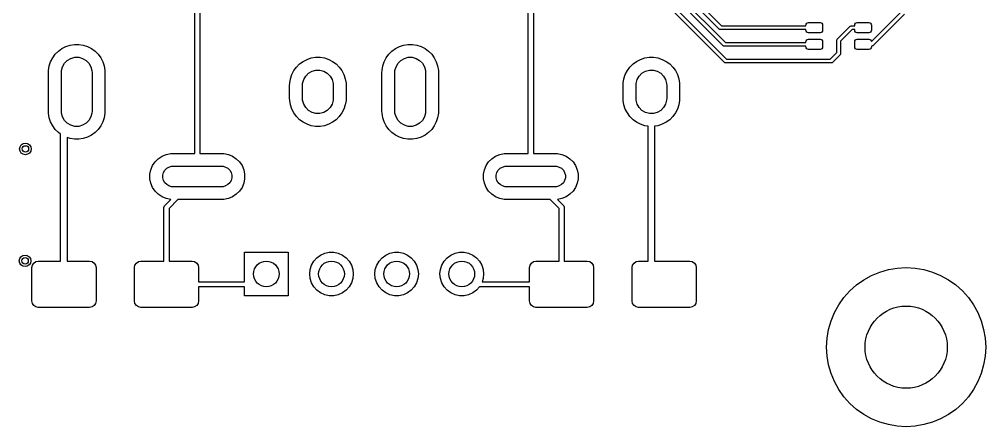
# Model space of a CAD drawing. Extents: x 0.05 to 3.89, y 0.04 to 4.21.
# Drawn here: x 2.404 to 3.887, y 0.037 to 0.662 of the extents above; entities that cross this region are included whole.
import ezdxf

# ---------------------------------------------------------------- set-up
doc = ezdxf.new("R2010")
doc.units = 0
doc.header["$MEASUREMENT"] = 0
doc.layers.add('BLACK', color=7, linetype='CONTINUOUS')

msp = doc.modelspace()

# ---------------------------------------------------------------- linework, layer by layer
at = {"layer": 'BLACK', "linetype": 'CONTINUOUS'}
for p, q in [((3.4782, 0.6475), (3.2745, 0.8511)), ((3.2779, 0.8563), (3.4816, 0.6526)), ((3.4841, 0.6219), (3.2687, 0.8373)), ((3.2721, 0.8424), (3.4875, 0.627)), ((3.4861, 0.5963), (3.259, 0.8234)), ((3.2623, 0.8285), (3.4894, 0.6014)), ((2.6732, 0.4567), (2.6732, 0.7087)), ((2.6811, 0.7087), (2.6811, 0.4567)), ((3.185, 0.4567), (3.185, 0.7087)), ((3.1929, 0.7087), (3.1929, 0.4567)), ((3.7116, 0.6282), (3.7572, 0.6739)), ((3.7624, 0.6705), (3.7137, 0.6219)), ((3.4816, 0.6526), (3.6112, 0.6526)), ((3.6112, 0.6535), (3.6115, 0.655)), ((3.6112, 0.6526), (3.6112, 0.6535)), ((3.6115, 0.655), (3.6124, 0.6563)), ((3.6124, 0.6563), (3.6137, 0.6572)), ((3.6137, 0.6572), (3.6152, 0.6575)), ((3.6152, 0.6575), (3.6329, 0.6575)), ((3.6329, 0.6575), (3.6344, 0.6572)), ((3.6344, 0.6572), (3.6357, 0.6563)), ((3.6357, 0.6563), (3.6365, 0.655)), ((3.6365, 0.655), (3.6368, 0.6535)), ((3.6368, 0.6535), (3.6368, 0.6457)), ((3.6794, 0.6521), (3.6805, 0.6525)), ((3.6805, 0.6525), (3.6811, 0.6526)), ((3.6811, 0.6526), (3.686, 0.6526)), ((3.686, 0.6535), (3.6863, 0.655)), ((3.686, 0.6526), (3.686, 0.6535)), ((3.6863, 0.655), (3.6872, 0.6563)), ((3.6872, 0.6563), (3.6885, 0.6572)), ((3.6885, 0.6572), (3.69, 0.6575)), ((3.69, 0.6575), (3.7077, 0.6575)), ((3.7077, 0.6575), (3.7092, 0.6572)), ((3.7092, 0.6572), (3.7105, 0.6563)), ((3.7105, 0.6563), (3.7113, 0.655)), ((3.7113, 0.655), (3.7116, 0.6535)), ((3.7116, 0.6535), (3.7116, 0.6457)), ((3.4786, 0.6471), (3.4782, 0.6475)), ((3.479, 0.647), (3.4786, 0.6471)), ((3.4797, 0.6467), (3.479, 0.647)), ((3.4803, 0.6466), (3.4797, 0.6467)), ((3.6112, 0.6466), (3.4803, 0.6466)), ((3.6112, 0.6457), (3.6112, 0.6466)), ((3.6115, 0.6442), (3.6112, 0.6457)), ((3.6124, 0.6429), (3.6115, 0.6442)), ((3.6137, 0.642), (3.6124, 0.6429)), ((3.6152, 0.6417), (3.6137, 0.642)), ((3.6329, 0.6417), (3.6152, 0.6417)), ((3.6344, 0.642), (3.6329, 0.6417)), ((3.6357, 0.6429), (3.6344, 0.642)), ((3.6365, 0.6442), (3.6357, 0.6429)), ((3.6368, 0.6457), (3.6365, 0.6442)), ((3.6593, 0.632), (3.679, 0.6517)), ((3.6823, 0.6466), (3.6644, 0.6287)), ((3.679, 0.6517), (3.6794, 0.6521)), ((3.686, 0.6466), (3.6823, 0.6466)), ((3.686, 0.6457), (3.686, 0.6466)), ((3.6863, 0.6442), (3.686, 0.6457)), ((3.6872, 0.6429), (3.6863, 0.6442)), ((3.6885, 0.642), (3.6872, 0.6429)), ((3.69, 0.6417), (3.6885, 0.642)), ((3.7077, 0.6417), (3.69, 0.6417)), ((3.7092, 0.642), (3.7077, 0.6417)), ((3.7105, 0.6429), (3.7092, 0.642)), ((3.7113, 0.6442), (3.7105, 0.6429)), ((3.7116, 0.6457), (3.7113, 0.6442)), ((2.482, 0.6228), (2.4887, 0.6239)), ((2.4887, 0.6239), (2.4955, 0.6239)), ((2.4955, 0.6239), (2.5022, 0.6228)), ((2.9938, 0.6228), (3.0005, 0.6239)), ((3.0005, 0.6239), (3.0073, 0.6239)), ((3.0073, 0.6239), (3.014, 0.6228)), ((3.4875, 0.627), (3.6112, 0.627)), ((3.6112, 0.628), (3.6115, 0.6295)), ((3.6112, 0.627), (3.6112, 0.628)), ((3.6115, 0.6295), (3.6124, 0.6307)), ((3.6124, 0.6307), (3.6137, 0.6316)), ((3.6137, 0.6316), (3.6152, 0.6319)), ((3.6152, 0.6319), (3.6329, 0.6319)), ((3.6329, 0.6319), (3.6344, 0.6316)), ((3.6344, 0.6316), (3.6357, 0.6307)), ((3.6357, 0.6307), (3.6365, 0.6295)), ((3.6365, 0.6295), (3.6368, 0.628)), ((3.6368, 0.628), (3.6368, 0.6201)), ((3.6584, 0.6299), (3.6585, 0.6305)), ((3.6584, 0.6115), (3.6584, 0.6299)), ((3.6585, 0.6305), (3.6589, 0.6316)), ((3.6589, 0.6316), (3.6593, 0.632)), ((3.6644, 0.6287), (3.6644, 0.6102)), ((3.686, 0.628), (3.6863, 0.6295)), ((3.686, 0.6201), (3.686, 0.628)), ((3.6863, 0.6295), (3.6872, 0.6307)), ((3.6872, 0.6307), (3.6885, 0.6316)), ((3.6885, 0.6316), (3.69, 0.6319)), ((3.69, 0.6319), (3.7077, 0.6319)), ((3.7077, 0.6319), (3.7092, 0.6316)), ((3.7092, 0.6316), (3.7105, 0.6307)), ((3.7105, 0.6307), (3.7113, 0.6295)), ((3.7113, 0.6295), (3.7116, 0.6282)), ((2.4552, 0.6033), (2.4592, 0.6088)), ((2.4592, 0.6088), (2.464, 0.6136)), ((2.464, 0.6136), (2.4695, 0.6176)), ((2.4695, 0.6176), (2.4756, 0.6207)), ((2.4756, 0.6207), (2.482, 0.6228)), ((2.5022, 0.6228), (2.5087, 0.6207)), ((2.5087, 0.6207), (2.5148, 0.6176)), ((2.5148, 0.6176), (2.5203, 0.6136)), ((2.5203, 0.6136), (2.5251, 0.6088)), ((2.5251, 0.6088), (2.5291, 0.6033)), ((2.967, 0.6033), (2.971, 0.6088)), ((2.971, 0.6088), (2.9758, 0.6136)), ((2.9758, 0.6136), (2.9813, 0.6176)), ((2.9813, 0.6176), (2.9874, 0.6207)), ((2.9874, 0.6207), (2.9938, 0.6228)), ((3.014, 0.6228), (3.0205, 0.6207)), ((3.0205, 0.6207), (3.0266, 0.6176)), ((3.0266, 0.6176), (3.0321, 0.6136)), ((3.0321, 0.6136), (3.0369, 0.6088)), ((3.0369, 0.6088), (3.0409, 0.6033)), ((3.4846, 0.6215), (3.4841, 0.6219)), ((3.4849, 0.6214), (3.4846, 0.6215)), ((3.4856, 0.6211), (3.4849, 0.6214)), ((3.4862, 0.621), (3.4856, 0.6211)), ((3.6112, 0.621), (3.4862, 0.621)), ((3.6112, 0.6201), (3.6112, 0.621)), ((3.6115, 0.6186), (3.6112, 0.6201)), ((3.6124, 0.6173), (3.6115, 0.6186)), ((3.6137, 0.6164), (3.6124, 0.6173)), ((3.6152, 0.6161), (3.6137, 0.6164)), ((3.6329, 0.6161), (3.6152, 0.6161)), ((3.6344, 0.6164), (3.6329, 0.6161)), ((3.6357, 0.6173), (3.6344, 0.6164)), ((3.6365, 0.6186), (3.6357, 0.6173)), ((3.6368, 0.6201), (3.6365, 0.6186)), ((3.6484, 0.6014), (3.6584, 0.6115)), ((3.6635, 0.6081), (3.6517, 0.5963)), ((3.6639, 0.6086), (3.6635, 0.6081)), ((3.664, 0.6089), (3.6639, 0.6086)), ((3.6644, 0.6097), (3.664, 0.6089)), ((3.6644, 0.6102), (3.6644, 0.6097)), ((3.6863, 0.6186), (3.686, 0.6201)), ((3.6872, 0.6173), (3.6863, 0.6186)), ((3.6885, 0.6164), (3.6872, 0.6173)), ((3.69, 0.6161), (3.6885, 0.6164)), ((3.7077, 0.6161), (3.69, 0.6161)), ((3.7092, 0.6164), (3.7077, 0.6161)), ((3.7105, 0.6173), (3.7092, 0.6164)), ((3.7113, 0.6186), (3.7105, 0.6173)), ((3.7116, 0.6201), (3.7113, 0.6186)), ((3.7122, 0.6211), (3.7116, 0.621)), ((3.7116, 0.621), (3.7116, 0.6201)), ((3.7133, 0.6215), (3.7122, 0.6211)), ((3.7137, 0.6219), (3.7133, 0.6215)), ((2.45, 0.5908), (2.4521, 0.5973)), ((2.4521, 0.5973), (2.4552, 0.6033)), ((2.4703, 0.5897), (2.4734, 0.5951)), ((2.4734, 0.5951), (2.4777, 0.5994)), ((2.4777, 0.5994), (2.4831, 0.6025)), ((2.4831, 0.6025), (2.489, 0.6041)), ((2.489, 0.6041), (2.4952, 0.6041)), ((2.4952, 0.6041), (2.5012, 0.6025)), ((2.5012, 0.6025), (2.5065, 0.5994)), ((2.5065, 0.5994), (2.5109, 0.5951)), ((2.5109, 0.5951), (2.5139, 0.5897)), ((2.5291, 0.6033), (2.5321, 0.5973)), ((2.5321, 0.5973), (2.5342, 0.5908)), ((2.8293, 0.5891), (2.8341, 0.594)), ((2.8341, 0.594), (2.8396, 0.5979)), ((2.8396, 0.5979), (2.8456, 0.601)), ((2.8456, 0.601), (2.8521, 0.6031)), ((2.8521, 0.6031), (2.8588, 0.6042)), ((2.8588, 0.6042), (2.8656, 0.6042)), ((2.8656, 0.6042), (2.8723, 0.6031)), ((2.8723, 0.6031), (2.8788, 0.601)), ((2.8788, 0.601), (2.8848, 0.5979)), ((2.8848, 0.5979), (2.8903, 0.594)), ((2.8903, 0.594), (2.8951, 0.5891)), ((2.9618, 0.5908), (2.9639, 0.5973)), ((2.9639, 0.5973), (2.967, 0.6033)), ((2.9821, 0.5897), (2.9852, 0.5951)), ((2.9852, 0.5951), (2.9896, 0.5994)), ((2.9896, 0.5994), (2.9949, 0.6025)), ((2.9949, 0.6025), (3.0009, 0.6041)), ((3.0009, 0.6041), (3.007, 0.6041)), ((3.007, 0.6041), (3.013, 0.6025)), ((3.013, 0.6025), (3.0183, 0.5994)), ((3.0183, 0.5994), (3.0227, 0.5951)), ((3.0227, 0.5951), (3.0258, 0.5897)), ((3.0409, 0.6033), (3.0439, 0.5973)), ((3.0439, 0.5973), (3.046, 0.5908)), ((3.3411, 0.5891), (3.3459, 0.594)), ((3.3459, 0.594), (3.3514, 0.5979)), ((3.3514, 0.5979), (3.3574, 0.601)), ((3.3574, 0.601), (3.3639, 0.6031)), ((3.3639, 0.6031), (3.3706, 0.6042)), ((3.3706, 0.6042), (3.3774, 0.6042)), ((3.3774, 0.6042), (3.3841, 0.6031)), ((3.3841, 0.6031), (3.3906, 0.601)), ((3.3906, 0.601), (3.3966, 0.5979)), ((3.3966, 0.5979), (3.4021, 0.594)), ((3.4021, 0.594), (3.4069, 0.5891)), ((3.4865, 0.5959), (3.4861, 0.5963)), ((3.4868, 0.5958), (3.4865, 0.5959)), ((3.4876, 0.5955), (3.4868, 0.5958)), ((3.4882, 0.5954), (3.4876, 0.5955)), ((3.6496, 0.5954), (3.4882, 0.5954)), ((3.4894, 0.6014), (3.6484, 0.6014)), ((3.6502, 0.5955), (3.6496, 0.5954)), ((3.6513, 0.5959), (3.6502, 0.5955)), ((3.6517, 0.5963), (3.6513, 0.5959)), ((2.4488, 0.5807), (2.449, 0.5841)), ((2.4488, 0.5217), (2.4488, 0.5807)), ((2.449, 0.5841), (2.45, 0.5908)), ((2.4685, 0.5807), (2.4687, 0.5838)), ((2.4685, 0.5217), (2.4685, 0.5807)), ((2.4687, 0.5838), (2.4703, 0.5897)), ((2.5139, 0.5897), (2.5155, 0.5838)), ((2.5155, 0.5838), (2.5157, 0.5807)), ((2.5157, 0.5807), (2.5157, 0.5217)), ((2.5342, 0.5908), (2.5353, 0.5841)), ((2.5353, 0.5841), (2.5354, 0.5807)), ((2.5354, 0.5807), (2.5354, 0.5217)), ((2.8222, 0.5776), (2.8253, 0.5837)), ((2.8253, 0.5837), (2.8293, 0.5891)), ((2.8435, 0.5754), (2.8478, 0.5798)), ((2.8478, 0.5798), (2.8532, 0.5828)), ((2.8532, 0.5828), (2.8591, 0.5844)), ((2.8591, 0.5844), (2.8653, 0.5844)), ((2.8653, 0.5844), (2.8712, 0.5828)), ((2.8712, 0.5828), (2.8766, 0.5798)), ((2.8766, 0.5798), (2.8809, 0.5754)), ((2.8951, 0.5891), (2.8991, 0.5837)), ((2.8991, 0.5837), (2.9022, 0.5776)), ((2.9606, 0.5807), (2.9608, 0.5841)), ((2.9606, 0.5217), (2.9606, 0.5807)), ((2.9608, 0.5841), (2.9618, 0.5908)), ((2.9803, 0.5807), (2.9805, 0.5838)), ((2.9803, 0.5217), (2.9803, 0.5807)), ((2.9805, 0.5838), (2.9821, 0.5897)), ((3.0258, 0.5897), (3.0274, 0.5838)), ((3.0274, 0.5838), (3.0276, 0.5807)), ((3.0276, 0.5807), (3.0276, 0.5217)), ((3.046, 0.5908), (3.0471, 0.5841)), ((3.0471, 0.5841), (3.0472, 0.5807)), ((3.0472, 0.5807), (3.0472, 0.5217)), ((3.334, 0.5776), (3.3371, 0.5837)), ((3.3371, 0.5837), (3.3411, 0.5891)), ((3.3553, 0.5754), (3.3596, 0.5798)), ((3.3596, 0.5798), (3.365, 0.5828)), ((3.365, 0.5828), (3.3709, 0.5844)), ((3.3709, 0.5844), (3.3771, 0.5844)), ((3.3771, 0.5844), (3.3831, 0.5828)), ((3.3831, 0.5828), (3.3884, 0.5798)), ((3.3884, 0.5798), (3.3928, 0.5754)), ((3.4069, 0.5891), (3.4109, 0.5837)), ((3.4109, 0.5837), (3.414, 0.5776)), ((2.8189, 0.561), (2.819, 0.5644)), ((2.819, 0.5644), (2.8201, 0.5711)), ((2.8201, 0.5711), (2.8222, 0.5776)), ((2.8386, 0.561), (2.8388, 0.5641)), ((2.8388, 0.5641), (2.8404, 0.5701)), ((2.8404, 0.5701), (2.8435, 0.5754)), ((2.8809, 0.5754), (2.884, 0.5701)), ((2.884, 0.5701), (2.8856, 0.5641)), ((2.8856, 0.5641), (2.8858, 0.561)), ((2.9022, 0.5776), (2.9043, 0.5711)), ((2.9043, 0.5711), (2.9054, 0.5644)), ((2.9054, 0.5644), (2.9055, 0.561)), ((3.3307, 0.561), (3.3308, 0.5644)), ((3.3308, 0.5644), (3.3319, 0.5711)), ((3.3319, 0.5711), (3.334, 0.5776)), ((3.3504, 0.561), (3.3506, 0.5641)), ((3.3506, 0.5641), (3.3522, 0.5701)), ((3.3522, 0.5701), (3.3553, 0.5754)), ((3.3928, 0.5754), (3.3958, 0.5701)), ((3.3958, 0.5701), (3.3974, 0.5641)), ((3.3974, 0.5641), (3.3976, 0.561)), ((3.414, 0.5776), (3.4161, 0.5711)), ((3.4161, 0.5711), (3.4172, 0.5644)), ((3.4172, 0.5644), (3.4173, 0.561)), ((2.8189, 0.5413), (2.8189, 0.561)), ((2.8386, 0.5413), (2.8386, 0.561)), ((2.8858, 0.561), (2.8858, 0.5413)), ((2.9055, 0.561), (2.9055, 0.5413)), ((3.3307, 0.5413), (3.3307, 0.561)), ((3.3504, 0.5413), (3.3504, 0.561)), ((3.3976, 0.561), (3.3976, 0.5413)), ((3.4173, 0.561), (3.4173, 0.5413)), ((2.819, 0.5379), (2.8189, 0.5413)), ((2.8201, 0.5312), (2.819, 0.5379)), ((2.8388, 0.5383), (2.8386, 0.5413)), ((2.8404, 0.5323), (2.8388, 0.5383)), ((2.8856, 0.5383), (2.884, 0.5323)), ((2.8858, 0.5413), (2.8856, 0.5383)), ((2.9054, 0.5379), (2.9043, 0.5312)), ((2.9055, 0.5413), (2.9054, 0.5379)), ((3.3308, 0.5379), (3.3307, 0.5413)), ((3.3319, 0.5312), (3.3308, 0.5379)), ((3.3506, 0.5383), (3.3504, 0.5413)), ((3.3522, 0.5323), (3.3506, 0.5383)), ((3.3974, 0.5383), (3.3958, 0.5323)), ((3.3976, 0.5413), (3.3974, 0.5383)), ((3.4172, 0.5379), (3.4161, 0.5312)), ((3.4173, 0.5413), (3.4172, 0.5379)), ((2.449, 0.5183), (2.4488, 0.5217)), ((2.4687, 0.5186), (2.4685, 0.5217)), ((2.5157, 0.5217), (2.5155, 0.5186)), ((2.5354, 0.5217), (2.5353, 0.5183)), ((2.8222, 0.5248), (2.8201, 0.5312)), ((2.8253, 0.5187), (2.8222, 0.5248)), ((2.8435, 0.527), (2.8404, 0.5323)), ((2.8478, 0.5226), (2.8435, 0.527)), ((2.8532, 0.5195), (2.8478, 0.5226)), ((2.8591, 0.5179), (2.8532, 0.5195)), ((2.8712, 0.5195), (2.8653, 0.5179)), ((2.8766, 0.5226), (2.8712, 0.5195)), ((2.8809, 0.527), (2.8766, 0.5226)), ((2.884, 0.5323), (2.8809, 0.527)), ((2.9022, 0.5248), (2.8991, 0.5187)), ((2.9043, 0.5312), (2.9022, 0.5248)), ((2.9608, 0.5183), (2.9606, 0.5217)), ((2.9805, 0.5186), (2.9803, 0.5217)), ((3.0276, 0.5217), (3.0274, 0.5186)), ((3.0472, 0.5217), (3.0471, 0.5183)), ((3.334, 0.5248), (3.3319, 0.5312)), ((3.3371, 0.5187), (3.334, 0.5248)), ((3.3553, 0.527), (3.3522, 0.5323)), ((3.3596, 0.5226), (3.3553, 0.527)), ((3.365, 0.5195), (3.3596, 0.5226)), ((3.3709, 0.5179), (3.365, 0.5195)), ((3.3831, 0.5195), (3.3771, 0.5179)), ((3.3884, 0.5226), (3.3831, 0.5195)), ((3.3928, 0.527), (3.3884, 0.5226)), ((3.3958, 0.5323), (3.3928, 0.527)), ((3.414, 0.5248), (3.4109, 0.5187)), ((3.4161, 0.5312), (3.414, 0.5248)), ((2.45, 0.5115), (2.449, 0.5183)), ((2.4521, 0.5051), (2.45, 0.5115)), ((2.4552, 0.499), (2.4521, 0.5051)), ((2.4703, 0.5126), (2.4687, 0.5186)), ((2.4734, 0.5073), (2.4703, 0.5126)), ((2.4777, 0.5029), (2.4734, 0.5073)), ((2.5109, 0.5073), (2.5065, 0.5029)), ((2.5139, 0.5126), (2.5109, 0.5073)), ((2.5155, 0.5186), (2.5139, 0.5126)), ((2.5321, 0.5051), (2.5291, 0.499)), ((2.5342, 0.5115), (2.5321, 0.5051)), ((2.5353, 0.5183), (2.5342, 0.5115)), ((2.8293, 0.5132), (2.8253, 0.5187)), ((2.8341, 0.5084), (2.8293, 0.5132)), ((2.8396, 0.5044), (2.8341, 0.5084)), ((2.8456, 0.5013), (2.8396, 0.5044)), ((2.8653, 0.5179), (2.8591, 0.5179)), ((2.8848, 0.5044), (2.8788, 0.5013)), ((2.8903, 0.5084), (2.8848, 0.5044)), ((2.8951, 0.5132), (2.8903, 0.5084)), ((2.8991, 0.5187), (2.8951, 0.5132)), ((2.9618, 0.5115), (2.9608, 0.5183)), ((2.9639, 0.5051), (2.9618, 0.5115)), ((2.967, 0.499), (2.9639, 0.5051)), ((2.9821, 0.5126), (2.9805, 0.5186)), ((2.9852, 0.5073), (2.9821, 0.5126)), ((2.9896, 0.5029), (2.9852, 0.5073)), ((3.0227, 0.5073), (3.0183, 0.5029)), ((3.0258, 0.5126), (3.0227, 0.5073)), ((3.0274, 0.5186), (3.0258, 0.5126)), ((3.0439, 0.5051), (3.0409, 0.499)), ((3.046, 0.5115), (3.0439, 0.5051)), ((3.0471, 0.5183), (3.046, 0.5115)), ((3.3411, 0.5132), (3.3371, 0.5187)), ((3.3459, 0.5084), (3.3411, 0.5132)), ((3.3514, 0.5044), (3.3459, 0.5084)), ((3.3574, 0.5013), (3.3514, 0.5044)), ((3.3771, 0.5179), (3.3709, 0.5179)), ((3.3966, 0.5044), (3.3906, 0.5013)), ((3.4021, 0.5084), (3.3966, 0.5044)), ((3.4069, 0.5132), (3.4021, 0.5084)), ((3.4109, 0.5187), (3.4069, 0.5132)), ((2.4592, 0.4935), (2.4552, 0.499)), ((2.464, 0.4887), (2.4592, 0.4935)), ((2.4831, 0.4998), (2.4777, 0.5029)), ((2.489, 0.4982), (2.4831, 0.4998)), ((2.4952, 0.4982), (2.489, 0.4982)), ((2.5012, 0.4998), (2.4952, 0.4982)), ((2.5065, 0.5029), (2.5012, 0.4998)), ((2.5251, 0.4935), (2.5203, 0.4887)), ((2.5291, 0.499), (2.5251, 0.4935)), ((2.8521, 0.4992), (2.8456, 0.5013)), ((2.8588, 0.4982), (2.8521, 0.4992)), ((2.8656, 0.4982), (2.8588, 0.4982)), ((2.8723, 0.4992), (2.8656, 0.4982)), ((2.8788, 0.5013), (2.8723, 0.4992)), ((2.971, 0.4935), (2.967, 0.499)), ((2.9758, 0.4887), (2.971, 0.4935)), ((2.9949, 0.4998), (2.9896, 0.5029)), ((3.0009, 0.4982), (2.9949, 0.4998)), ((3.007, 0.4982), (3.0009, 0.4982)), ((3.013, 0.4998), (3.007, 0.4982)), ((3.0183, 0.5029), (3.013, 0.4998)), ((3.0369, 0.4935), (3.0321, 0.4887)), ((3.0409, 0.499), (3.0369, 0.4935)), ((3.3639, 0.4992), (3.3574, 0.5013)), ((3.369, 0.4984), (3.3639, 0.4992)), ((3.369, 0.2913), (3.369, 0.4984)), ((3.3841, 0.4992), (3.379, 0.4984)), ((3.379, 0.4984), (3.379, 0.2913)), ((3.3906, 0.5013), (3.3841, 0.4992)), ((2.4674, 0.4862), (2.464, 0.4887)), ((2.4674, 0.2913), (2.4674, 0.4862)), ((2.482, 0.4795), (2.4774, 0.481)), ((2.4774, 0.481), (2.4774, 0.2913)), ((2.4887, 0.4785), (2.482, 0.4795)), ((2.4955, 0.4785), (2.4887, 0.4785)), ((2.5022, 0.4795), (2.4955, 0.4785)), ((2.5087, 0.4816), (2.5022, 0.4795)), ((2.5148, 0.4847), (2.5087, 0.4816)), ((2.5203, 0.4887), (2.5148, 0.4847)), ((2.9813, 0.4847), (2.9758, 0.4887)), ((2.9874, 0.4816), (2.9813, 0.4847)), ((2.9938, 0.4795), (2.9874, 0.4816)), ((3.0005, 0.4785), (2.9938, 0.4795)), ((3.0073, 0.4785), (3.0005, 0.4785)), ((3.014, 0.4795), (3.0073, 0.4785)), ((3.0205, 0.4816), (3.014, 0.4795)), ((3.0266, 0.4847), (3.0205, 0.4816)), ((3.0321, 0.4887), (3.0266, 0.4847)), ((2.4045, 0.4636), (2.4052, 0.467)), ((2.4052, 0.4602), (2.4045, 0.4636)), ((2.4052, 0.467), (2.4071, 0.4698)), ((2.4071, 0.4573), (2.4052, 0.4602)), ((2.4071, 0.4698), (2.41, 0.4718)), ((2.41, 0.4718), (2.4134, 0.4724)), ((2.4134, 0.4724), (2.4168, 0.4718)), ((2.4168, 0.4718), (2.4196, 0.4698)), ((2.4196, 0.4698), (2.4216, 0.467)), ((2.4216, 0.4602), (2.4196, 0.4573)), ((2.4216, 0.467), (2.4222, 0.4636)), ((2.4222, 0.4636), (2.4216, 0.4602)), ((2.41, 0.4554), (2.4071, 0.4573)), ((2.4134, 0.4547), (2.41, 0.4554)), ((2.4168, 0.4554), (2.4134, 0.4547)), ((2.4196, 0.4573), (2.4168, 0.4554)), ((2.6124, 0.4437), (2.6173, 0.4486)), ((2.6173, 0.4486), (2.6231, 0.4525)), ((2.6231, 0.4525), (2.6295, 0.4552)), ((2.6295, 0.4552), (2.6363, 0.4565)), ((2.6363, 0.4565), (2.6398, 0.4567)), ((2.6398, 0.4567), (2.6732, 0.4567)), ((2.6811, 0.4567), (2.7146, 0.4567)), ((2.7146, 0.4567), (2.718, 0.4565)), ((2.718, 0.4565), (2.7249, 0.4552)), ((2.7249, 0.4552), (2.7313, 0.4525)), ((2.7313, 0.4525), (2.737, 0.4486)), ((2.737, 0.4486), (2.742, 0.4437)), ((3.1242, 0.4437), (3.1291, 0.4486)), ((3.1291, 0.4486), (3.1349, 0.4525)), ((3.1349, 0.4525), (3.1413, 0.4552)), ((3.1413, 0.4552), (3.1481, 0.4565)), ((3.1481, 0.4565), (3.1516, 0.4567)), ((3.1516, 0.4567), (3.185, 0.4567)), ((3.1929, 0.4567), (3.2264, 0.4567)), ((3.2264, 0.4567), (3.2299, 0.4565)), ((3.2299, 0.4565), (3.2367, 0.4552)), ((3.2367, 0.4552), (3.2431, 0.4525)), ((3.2431, 0.4525), (3.2489, 0.4486)), ((3.2489, 0.4486), (3.2538, 0.4437)), ((2.6045, 0.4247), (2.6059, 0.4315)), ((2.6059, 0.4315), (2.6085, 0.438)), ((2.6085, 0.438), (2.6124, 0.4437)), ((2.6252, 0.4273), (2.6273, 0.4308)), ((2.6273, 0.4308), (2.6302, 0.4338)), ((2.6302, 0.4338), (2.6337, 0.4358)), ((2.6337, 0.4358), (2.6377, 0.4369)), ((2.6377, 0.4369), (2.6398, 0.437)), ((2.6398, 0.437), (2.7146, 0.437)), ((2.7146, 0.437), (2.7166, 0.4369)), ((2.7166, 0.4369), (2.7206, 0.4358)), ((2.7206, 0.4358), (2.7242, 0.4338)), ((2.7242, 0.4338), (2.7271, 0.4308)), ((2.7271, 0.4308), (2.7291, 0.4273)), ((2.742, 0.4437), (2.7458, 0.438)), ((2.7458, 0.438), (2.7485, 0.4315)), ((2.7485, 0.4315), (2.7498, 0.4247)), ((3.1163, 0.4247), (3.1177, 0.4315)), ((3.1177, 0.4315), (3.1203, 0.438)), ((3.1203, 0.438), (3.1242, 0.4437)), ((3.137, 0.4273), (3.1391, 0.4308)), ((3.1391, 0.4308), (3.142, 0.4338)), ((3.142, 0.4338), (3.1455, 0.4358)), ((3.1455, 0.4358), (3.1495, 0.4369)), ((3.1495, 0.4369), (3.1516, 0.437)), ((3.1516, 0.437), (3.2264, 0.437)), ((3.2264, 0.437), (3.2284, 0.4369)), ((3.2284, 0.4369), (3.2324, 0.4358)), ((3.2324, 0.4358), (3.236, 0.4338)), ((3.236, 0.4338), (3.2389, 0.4308)), ((3.2389, 0.4308), (3.2409, 0.4273)), ((3.2538, 0.4437), (3.2576, 0.438)), ((3.2576, 0.438), (3.2603, 0.4315)), ((3.2603, 0.4315), (3.2616, 0.4247)), ((2.6045, 0.4178), (2.6045, 0.4247)), ((2.6059, 0.411), (2.6045, 0.4178)), ((2.6242, 0.4233), (2.6252, 0.4273)), ((2.6242, 0.4192), (2.6242, 0.4233)), ((2.6252, 0.4152), (2.6242, 0.4192)), ((2.6273, 0.4117), (2.6252, 0.4152)), ((2.7291, 0.4152), (2.7271, 0.4117)), ((2.7291, 0.4273), (2.7302, 0.4233)), ((2.7302, 0.4192), (2.7291, 0.4152)), ((2.7302, 0.4233), (2.7302, 0.4192)), ((2.7498, 0.4178), (2.7485, 0.411)), ((2.7498, 0.4247), (2.7498, 0.4178)), ((3.1163, 0.4178), (3.1163, 0.4247)), ((3.1177, 0.411), (3.1163, 0.4178)), ((3.136, 0.4233), (3.137, 0.4273)), ((3.136, 0.4192), (3.136, 0.4233)), ((3.137, 0.4152), (3.136, 0.4192)), ((3.1391, 0.4117), (3.137, 0.4152)), ((3.2409, 0.4152), (3.2389, 0.4117)), ((3.2409, 0.4273), (3.242, 0.4233)), ((3.242, 0.4192), (3.2409, 0.4152)), ((3.242, 0.4233), (3.242, 0.4192)), ((3.2616, 0.4178), (3.2603, 0.411)), ((3.2616, 0.4247), (3.2616, 0.4178)), ((2.6085, 0.4046), (2.6059, 0.411)), ((2.6124, 0.3988), (2.6085, 0.4046)), ((2.6302, 0.4088), (2.6273, 0.4117)), ((2.6337, 0.4067), (2.6302, 0.4088)), ((2.6377, 0.4056), (2.6337, 0.4067)), ((2.6398, 0.4055), (2.6377, 0.4056)), ((2.7146, 0.4055), (2.6398, 0.4055)), ((2.7166, 0.4056), (2.7146, 0.4055)), ((2.7206, 0.4067), (2.7166, 0.4056)), ((2.7242, 0.4088), (2.7206, 0.4067)), ((2.7271, 0.4117), (2.7242, 0.4088)), ((2.7458, 0.4046), (2.742, 0.3988)), ((2.7485, 0.411), (2.7458, 0.4046)), ((3.1203, 0.4046), (3.1177, 0.411)), ((3.1242, 0.3988), (3.1203, 0.4046)), ((3.142, 0.4088), (3.1391, 0.4117)), ((3.1455, 0.4067), (3.142, 0.4088)), ((3.1495, 0.4056), (3.1455, 0.4067)), ((3.1516, 0.4055), (3.1495, 0.4056)), ((3.2264, 0.4055), (3.1516, 0.4055)), ((3.2284, 0.4056), (3.2264, 0.4055)), ((3.2324, 0.4067), (3.2284, 0.4056)), ((3.236, 0.4088), (3.2324, 0.4067)), ((3.2389, 0.4117), (3.236, 0.4088)), ((3.2576, 0.4046), (3.2538, 0.3988)), ((3.2603, 0.411), (3.2576, 0.4046)), ((2.6173, 0.3939), (2.6124, 0.3988)), ((2.6231, 0.39), (2.6173, 0.3939)), ((2.6295, 0.3874), (2.6231, 0.39)), ((2.6271, 0.3768), (2.6363, 0.386)), ((2.6363, 0.386), (2.6295, 0.3874)), ((2.6473, 0.3858), (2.6339, 0.3724)), ((2.6363, 0.386), (2.6363, 0.386)), ((2.7146, 0.3858), (2.6473, 0.3858)), ((2.718, 0.386), (2.7146, 0.3858)), ((2.7249, 0.3874), (2.718, 0.386)), ((2.7313, 0.39), (2.7249, 0.3874)), ((2.737, 0.3939), (2.7313, 0.39)), ((2.742, 0.3988), (2.737, 0.3939)), ((3.1291, 0.3939), (3.1242, 0.3988)), ((3.1349, 0.39), (3.1291, 0.3939)), ((3.1413, 0.3874), (3.1349, 0.39)), ((3.1481, 0.386), (3.1413, 0.3874)), ((3.1516, 0.3858), (3.1481, 0.386)), ((3.2188, 0.3858), (3.1516, 0.3858)), ((3.2323, 0.3724), (3.2188, 0.3858)), ((3.2299, 0.386), (3.2298, 0.386)), ((3.2298, 0.386), (3.239, 0.3768)), ((3.2367, 0.3874), (3.2299, 0.386)), ((3.2431, 0.39), (3.2367, 0.3874)), ((3.2489, 0.3939), (3.2431, 0.39)), ((3.2538, 0.3988), (3.2489, 0.3939)), ((2.626, 0.374), (2.6261, 0.3748)), ((2.626, 0.2913), (2.626, 0.374)), ((2.6261, 0.3748), (2.6266, 0.3762)), ((2.6266, 0.3762), (2.6271, 0.3768)), ((2.6266, 0.3762), (2.6266, 0.3762)), ((2.6339, 0.3724), (2.6339, 0.2913)), ((3.2323, 0.2913), (3.2323, 0.3724)), ((3.239, 0.3768), (3.2395, 0.3762)), ((3.2395, 0.3762), (3.2395, 0.3762)), ((3.2395, 0.3762), (3.2401, 0.3748)), ((3.2401, 0.3748), (3.2402, 0.374)), ((3.2402, 0.374), (3.2402, 0.2913)), ((2.4047, 0.2952), (2.4066, 0.2981)), ((2.4066, 0.2981), (2.4095, 0.3)), ((2.4095, 0.3), (2.4129, 0.3007)), ((2.4129, 0.3007), (2.4163, 0.3)), ((2.4163, 0.3), (2.4192, 0.2981)), ((2.4192, 0.2981), (2.4211, 0.2952)), ((2.7496, 0.2598), (2.7496, 0.3051)), ((2.7496, 0.3051), (2.8165, 0.3051)), ((2.8165, 0.3051), (2.8165, 0.2382)), ((2.8607, 0.2965), (2.8663, 0.3006)), ((2.8663, 0.3006), (2.8727, 0.3035)), ((2.8727, 0.3035), (2.8796, 0.3049)), ((2.8796, 0.3049), (2.8866, 0.3049)), ((2.8866, 0.3049), (2.8934, 0.3035)), ((2.8934, 0.3035), (2.8998, 0.3006)), ((2.8998, 0.3006), (2.9055, 0.2965)), ((2.9607, 0.2965), (2.9663, 0.3006)), ((2.9663, 0.3006), (2.9727, 0.3035)), ((2.9727, 0.3035), (2.9796, 0.3049)), ((2.9796, 0.3049), (2.9866, 0.3049)), ((2.9866, 0.3049), (2.9934, 0.3035)), ((2.9934, 0.3035), (2.9998, 0.3006)), ((2.9998, 0.3006), (3.0055, 0.2965)), ((3.0607, 0.2965), (3.0663, 0.3006)), ((3.0663, 0.3006), (3.0727, 0.3035)), ((3.0727, 0.3035), (3.0796, 0.3049)), ((3.0796, 0.3049), (3.0866, 0.3049)), ((3.0866, 0.3049), (3.0934, 0.3035)), ((3.0934, 0.3035), (3.0998, 0.3006)), ((3.0998, 0.3006), (3.1055, 0.2965)), ((2.404, 0.2918), (2.4047, 0.2952)), ((2.4047, 0.2884), (2.404, 0.2918)), ((2.4066, 0.2856), (2.4047, 0.2884)), ((2.4095, 0.2836), (2.4066, 0.2856)), ((2.4129, 0.283), (2.4095, 0.2836)), ((2.4163, 0.2836), (2.4129, 0.283)), ((2.4192, 0.2856), (2.4163, 0.2836)), ((2.4211, 0.2884), (2.4192, 0.2856)), ((2.4211, 0.2952), (2.4218, 0.2918)), ((2.4218, 0.2918), (2.4211, 0.2884)), ((2.4232, 0.2815), (2.424, 0.2853)), ((2.424, 0.2853), (2.4261, 0.2885)), ((2.4261, 0.2885), (2.4293, 0.2906)), ((2.4293, 0.2906), (2.4331, 0.2913)), ((2.4331, 0.2913), (2.4674, 0.2913)), ((2.4774, 0.2913), (2.5118, 0.2913)), ((2.5118, 0.2913), (2.5156, 0.2906)), ((2.5156, 0.2906), (2.5188, 0.2885)), ((2.5188, 0.2885), (2.5209, 0.2853)), ((2.5209, 0.2853), (2.5217, 0.2815)), ((2.5807, 0.2815), (2.5815, 0.2853)), ((2.5815, 0.2853), (2.5836, 0.2885)), ((2.5836, 0.2885), (2.5868, 0.2906)), ((2.5868, 0.2906), (2.5906, 0.2913)), ((2.5906, 0.2913), (2.626, 0.2913)), ((2.6339, 0.2913), (2.6693, 0.2913)), ((2.6693, 0.2913), (2.6731, 0.2906)), ((2.6731, 0.2906), (2.6763, 0.2885)), ((2.6763, 0.2885), (2.6784, 0.2853)), ((2.6784, 0.2853), (2.6791, 0.2815)), ((2.8503, 0.2786), (2.8525, 0.2853)), ((2.8525, 0.2853), (2.856, 0.2913)), ((2.856, 0.2913), (2.8607, 0.2965)), ((2.9055, 0.2965), (2.9101, 0.2913)), ((2.9101, 0.2913), (2.9136, 0.2853)), ((2.9136, 0.2853), (2.9158, 0.2786)), ((2.9503, 0.2786), (2.9525, 0.2853)), ((2.9525, 0.2853), (2.956, 0.2913)), ((2.956, 0.2913), (2.9607, 0.2965)), ((3.0055, 0.2965), (3.0101, 0.2913)), ((3.0101, 0.2913), (3.0136, 0.2853)), ((3.0136, 0.2853), (3.0158, 0.2786)), ((3.0503, 0.2786), (3.0525, 0.2853)), ((3.0525, 0.2853), (3.056, 0.2913)), ((3.056, 0.2913), (3.0607, 0.2965)), ((3.1055, 0.2965), (3.1101, 0.2913)), ((3.1101, 0.2913), (3.1136, 0.2853)), ((3.1136, 0.2853), (3.1158, 0.2786)), ((3.187, 0.2815), (3.1878, 0.2853)), ((3.1878, 0.2853), (3.1899, 0.2885)), ((3.1899, 0.2885), (3.1931, 0.2906)), ((3.1931, 0.2906), (3.1969, 0.2913)), ((3.1969, 0.2913), (3.2323, 0.2913)), ((3.2402, 0.2913), (3.2756, 0.2913)), ((3.2756, 0.2913), (3.2794, 0.2906)), ((3.2794, 0.2906), (3.2826, 0.2885)), ((3.2826, 0.2885), (3.2847, 0.2853)), ((3.2847, 0.2853), (3.2854, 0.2815)), ((3.3445, 0.2815), (3.3452, 0.2853)), ((3.3452, 0.2853), (3.3474, 0.2885)), ((3.3474, 0.2885), (3.3506, 0.2906)), ((3.3506, 0.2906), (3.3543, 0.2913)), ((3.3543, 0.2913), (3.369, 0.2913)), ((3.379, 0.2913), (3.4331, 0.2913)), ((3.4331, 0.2913), (3.4368, 0.2906)), ((3.4368, 0.2906), (3.44, 0.2885)), ((3.44, 0.2885), (3.4422, 0.2853)), ((3.4422, 0.2853), (3.4429, 0.2815)), ((2.4232, 0.2303), (2.4232, 0.2815)), ((2.5217, 0.2815), (2.5217, 0.2303)), ((2.5807, 0.2303), (2.5807, 0.2815)), ((2.6791, 0.2815), (2.6791, 0.2598)), ((2.8496, 0.2717), (2.8503, 0.2786)), ((2.8503, 0.2647), (2.8496, 0.2717)), ((2.9158, 0.2786), (2.9165, 0.2717)), ((2.9165, 0.2717), (2.9158, 0.2647)), ((2.9496, 0.2717), (2.9503, 0.2786)), ((2.9503, 0.2647), (2.9496, 0.2717)), ((3.0158, 0.2786), (3.0165, 0.2717)), ((3.0165, 0.2717), (3.0158, 0.2647)), ((3.0496, 0.2717), (3.0503, 0.2786)), ((3.0503, 0.2647), (3.0496, 0.2717)), ((3.1158, 0.2786), (3.1165, 0.2717)), ((3.1165, 0.2717), (3.1158, 0.2647)), ((3.187, 0.2598), (3.187, 0.2815)), ((3.2854, 0.2815), (3.2854, 0.2303)), ((3.3445, 0.2303), (3.3445, 0.2815)), ((3.4429, 0.2815), (3.4429, 0.2303)), ((3.7, 0.2628), (3.712, 0.2694)), ((3.712, 0.2694), (3.7247, 0.2746)), ((3.7247, 0.2746), (3.7378, 0.2784)), ((3.7378, 0.2784), (3.7513, 0.2807)), ((3.7513, 0.2807), (3.765, 0.2815)), ((3.765, 0.2815), (3.7786, 0.2807)), ((3.7786, 0.2807), (3.7921, 0.2784)), ((3.7921, 0.2784), (3.8053, 0.2746)), ((3.8053, 0.2746), (3.8179, 0.2694)), ((3.8179, 0.2694), (3.8299, 0.2628)), ((2.6791, 0.2598), (2.7496, 0.2598)), ((2.8525, 0.258), (2.8503, 0.2647)), ((2.856, 0.252), (2.8525, 0.258)), ((2.9136, 0.258), (2.9101, 0.252)), ((2.9158, 0.2647), (2.9136, 0.258)), ((2.9525, 0.258), (2.9503, 0.2647)), ((2.956, 0.252), (2.9525, 0.258)), ((3.0136, 0.258), (3.0101, 0.252)), ((3.0158, 0.2647), (3.0136, 0.258)), ((3.0525, 0.258), (3.0503, 0.2647)), ((3.056, 0.252), (3.0525, 0.258)), ((3.1158, 0.2647), (3.1142, 0.2598)), ((3.1142, 0.2598), (3.187, 0.2598)), ((3.6787, 0.2457), (3.6889, 0.2549)), ((3.6889, 0.2549), (3.7, 0.2628)), ((3.8299, 0.2628), (3.8411, 0.2549)), ((3.8411, 0.2549), (3.8513, 0.2457)), ((2.7496, 0.252), (2.6791, 0.252)), ((2.6791, 0.252), (2.6791, 0.2303)), ((2.7496, 0.2382), (2.7496, 0.252)), ((2.8165, 0.2382), (2.7496, 0.2382)), ((2.8607, 0.2468), (2.856, 0.252)), ((2.8663, 0.2427), (2.8607, 0.2468)), ((2.8727, 0.2398), (2.8663, 0.2427)), ((2.8796, 0.2384), (2.8727, 0.2398)), ((2.8866, 0.2384), (2.8796, 0.2384)), ((2.8934, 0.2398), (2.8866, 0.2384)), ((2.8998, 0.2427), (2.8934, 0.2398)), ((2.9055, 0.2468), (2.8998, 0.2427)), ((2.9101, 0.252), (2.9055, 0.2468)), ((2.9607, 0.2468), (2.956, 0.252)), ((2.9663, 0.2427), (2.9607, 0.2468)), ((2.9727, 0.2398), (2.9663, 0.2427)), ((2.9796, 0.2384), (2.9727, 0.2398)), ((2.9866, 0.2384), (2.9796, 0.2384)), ((2.9934, 0.2398), (2.9866, 0.2384)), ((2.9998, 0.2427), (2.9934, 0.2398)), ((3.0055, 0.2468), (2.9998, 0.2427)), ((3.0101, 0.252), (3.0055, 0.2468)), ((3.0607, 0.2468), (3.056, 0.252)), ((3.0663, 0.2427), (3.0607, 0.2468)), ((3.0727, 0.2398), (3.0663, 0.2427)), ((3.0796, 0.2384), (3.0727, 0.2398)), ((3.0866, 0.2384), (3.0796, 0.2384)), ((3.0934, 0.2398), (3.0866, 0.2384)), ((3.0998, 0.2427), (3.0934, 0.2398)), ((3.1055, 0.2468), (3.0998, 0.2427)), ((3.1101, 0.252), (3.1055, 0.2468)), ((3.187, 0.252), (3.1101, 0.252)), ((3.187, 0.2303), (3.187, 0.252)), ((3.6695, 0.2355), (3.6787, 0.2457)), ((3.8513, 0.2457), (3.8604, 0.2355)), ((2.424, 0.2265), (2.4232, 0.2303)), ((2.4261, 0.2234), (2.424, 0.2265)), ((2.4293, 0.2212), (2.4261, 0.2234)), ((2.5188, 0.2234), (2.5156, 0.2212)), ((2.5209, 0.2265), (2.5188, 0.2234)), ((2.5217, 0.2303), (2.5209, 0.2265)), ((2.5815, 0.2265), (2.5807, 0.2303)), ((2.5836, 0.2234), (2.5815, 0.2265)), ((2.5868, 0.2212), (2.5836, 0.2234)), ((2.6763, 0.2234), (2.6731, 0.2212)), ((2.6784, 0.2265), (2.6763, 0.2234)), ((2.6791, 0.2303), (2.6784, 0.2265)), ((3.1878, 0.2265), (3.187, 0.2303)), ((3.1899, 0.2234), (3.1878, 0.2265)), ((3.1931, 0.2212), (3.1899, 0.2234)), ((3.2826, 0.2234), (3.2794, 0.2212)), ((3.2847, 0.2265), (3.2826, 0.2234)), ((3.2854, 0.2303), (3.2847, 0.2265)), ((3.3452, 0.2265), (3.3445, 0.2303)), ((3.3474, 0.2234), (3.3452, 0.2265)), ((3.3506, 0.2212), (3.3474, 0.2234)), ((3.44, 0.2234), (3.4368, 0.2212)), ((3.4422, 0.2265), (3.44, 0.2234)), ((3.4429, 0.2303), (3.4422, 0.2265)), ((3.655, 0.2124), (3.6616, 0.2244)), ((3.6616, 0.2244), (3.6695, 0.2355)), ((3.8604, 0.2355), (3.8683, 0.2244)), ((3.8683, 0.2244), (3.8749, 0.2124)), ((2.4331, 0.2205), (2.4293, 0.2212)), ((2.5118, 0.2205), (2.4331, 0.2205)), ((2.5156, 0.2212), (2.5118, 0.2205)), ((2.5906, 0.2205), (2.5868, 0.2212)), ((2.6693, 0.2205), (2.5906, 0.2205)), ((2.6731, 0.2212), (2.6693, 0.2205)), ((3.1969, 0.2205), (3.1931, 0.2212)), ((3.2756, 0.2205), (3.1969, 0.2205)), ((3.2794, 0.2212), (3.2756, 0.2205)), ((3.3543, 0.2205), (3.3506, 0.2212)), ((3.4331, 0.2205), (3.3543, 0.2205)), ((3.4368, 0.2212), (3.4331, 0.2205)), ((3.6498, 0.1998), (3.655, 0.2124)), ((3.8749, 0.2124), (3.8802, 0.1998)), ((3.646, 0.1866), (3.6498, 0.1998)), ((3.8802, 0.1998), (3.8839, 0.1866)), ((3.6437, 0.1731), (3.646, 0.1866)), ((3.8839, 0.1866), (3.8862, 0.1731)), ((3.6429, 0.1594), (3.6437, 0.1731)), ((3.8862, 0.1731), (3.887, 0.1594)), ((3.6437, 0.1458), (3.6429, 0.1594)), ((3.887, 0.1594), (3.8862, 0.1458)), ((3.646, 0.1323), (3.6437, 0.1458)), ((3.8862, 0.1458), (3.8839, 0.1323)), ((3.6498, 0.1191), (3.646, 0.1323)), ((3.655, 0.1065), (3.6498, 0.1191)), ((3.8802, 0.1191), (3.8749, 0.1065)), ((3.8839, 0.1323), (3.8802, 0.1191)), ((3.6616, 0.0945), (3.655, 0.1065)), ((3.8749, 0.1065), (3.8683, 0.0945)), ((3.6695, 0.0834), (3.6616, 0.0945)), ((3.8683, 0.0945), (3.8604, 0.0834)), ((3.6787, 0.0731), (3.6695, 0.0834)), ((3.8604, 0.0834), (3.8513, 0.0731)), ((3.6889, 0.064), (3.6787, 0.0731)), ((3.7, 0.0561), (3.6889, 0.064)), ((3.8411, 0.064), (3.8299, 0.0561)), ((3.8513, 0.0731), (3.8411, 0.064)), ((3.712, 0.0495), (3.7, 0.0561)), ((3.7247, 0.0443), (3.712, 0.0495)), ((3.8179, 0.0495), (3.8053, 0.0443)), ((3.8299, 0.0561), (3.8179, 0.0495)), ((3.7378, 0.0405), (3.7247, 0.0443)), ((3.7513, 0.0382), (3.7378, 0.0405)), ((3.765, 0.0374), (3.7513, 0.0382)), ((3.7786, 0.0382), (3.765, 0.0374)), ((3.7921, 0.0405), (3.7786, 0.0382)), ((3.8053, 0.0443), (3.7921, 0.0405))]:
    msp.add_line(p, q, dxfattribs=at)
at = {"layer": 'BLACK'}
for centre, radius in [((2.4134, 0.4636), 0.00492), ((2.4129, 0.2918), 0.00492), ((2.7831, 0.2717), 0.0197), ((2.8831, 0.2717), 0.0197), ((2.9831, 0.2717), 0.0197), ((3.0831, 0.2717), 0.0197), ((3.765, 0.1594), 0.063)]:
    msp.add_circle(centre, radius, dxfattribs=at)

doc.saveas('drawing.dxf')
